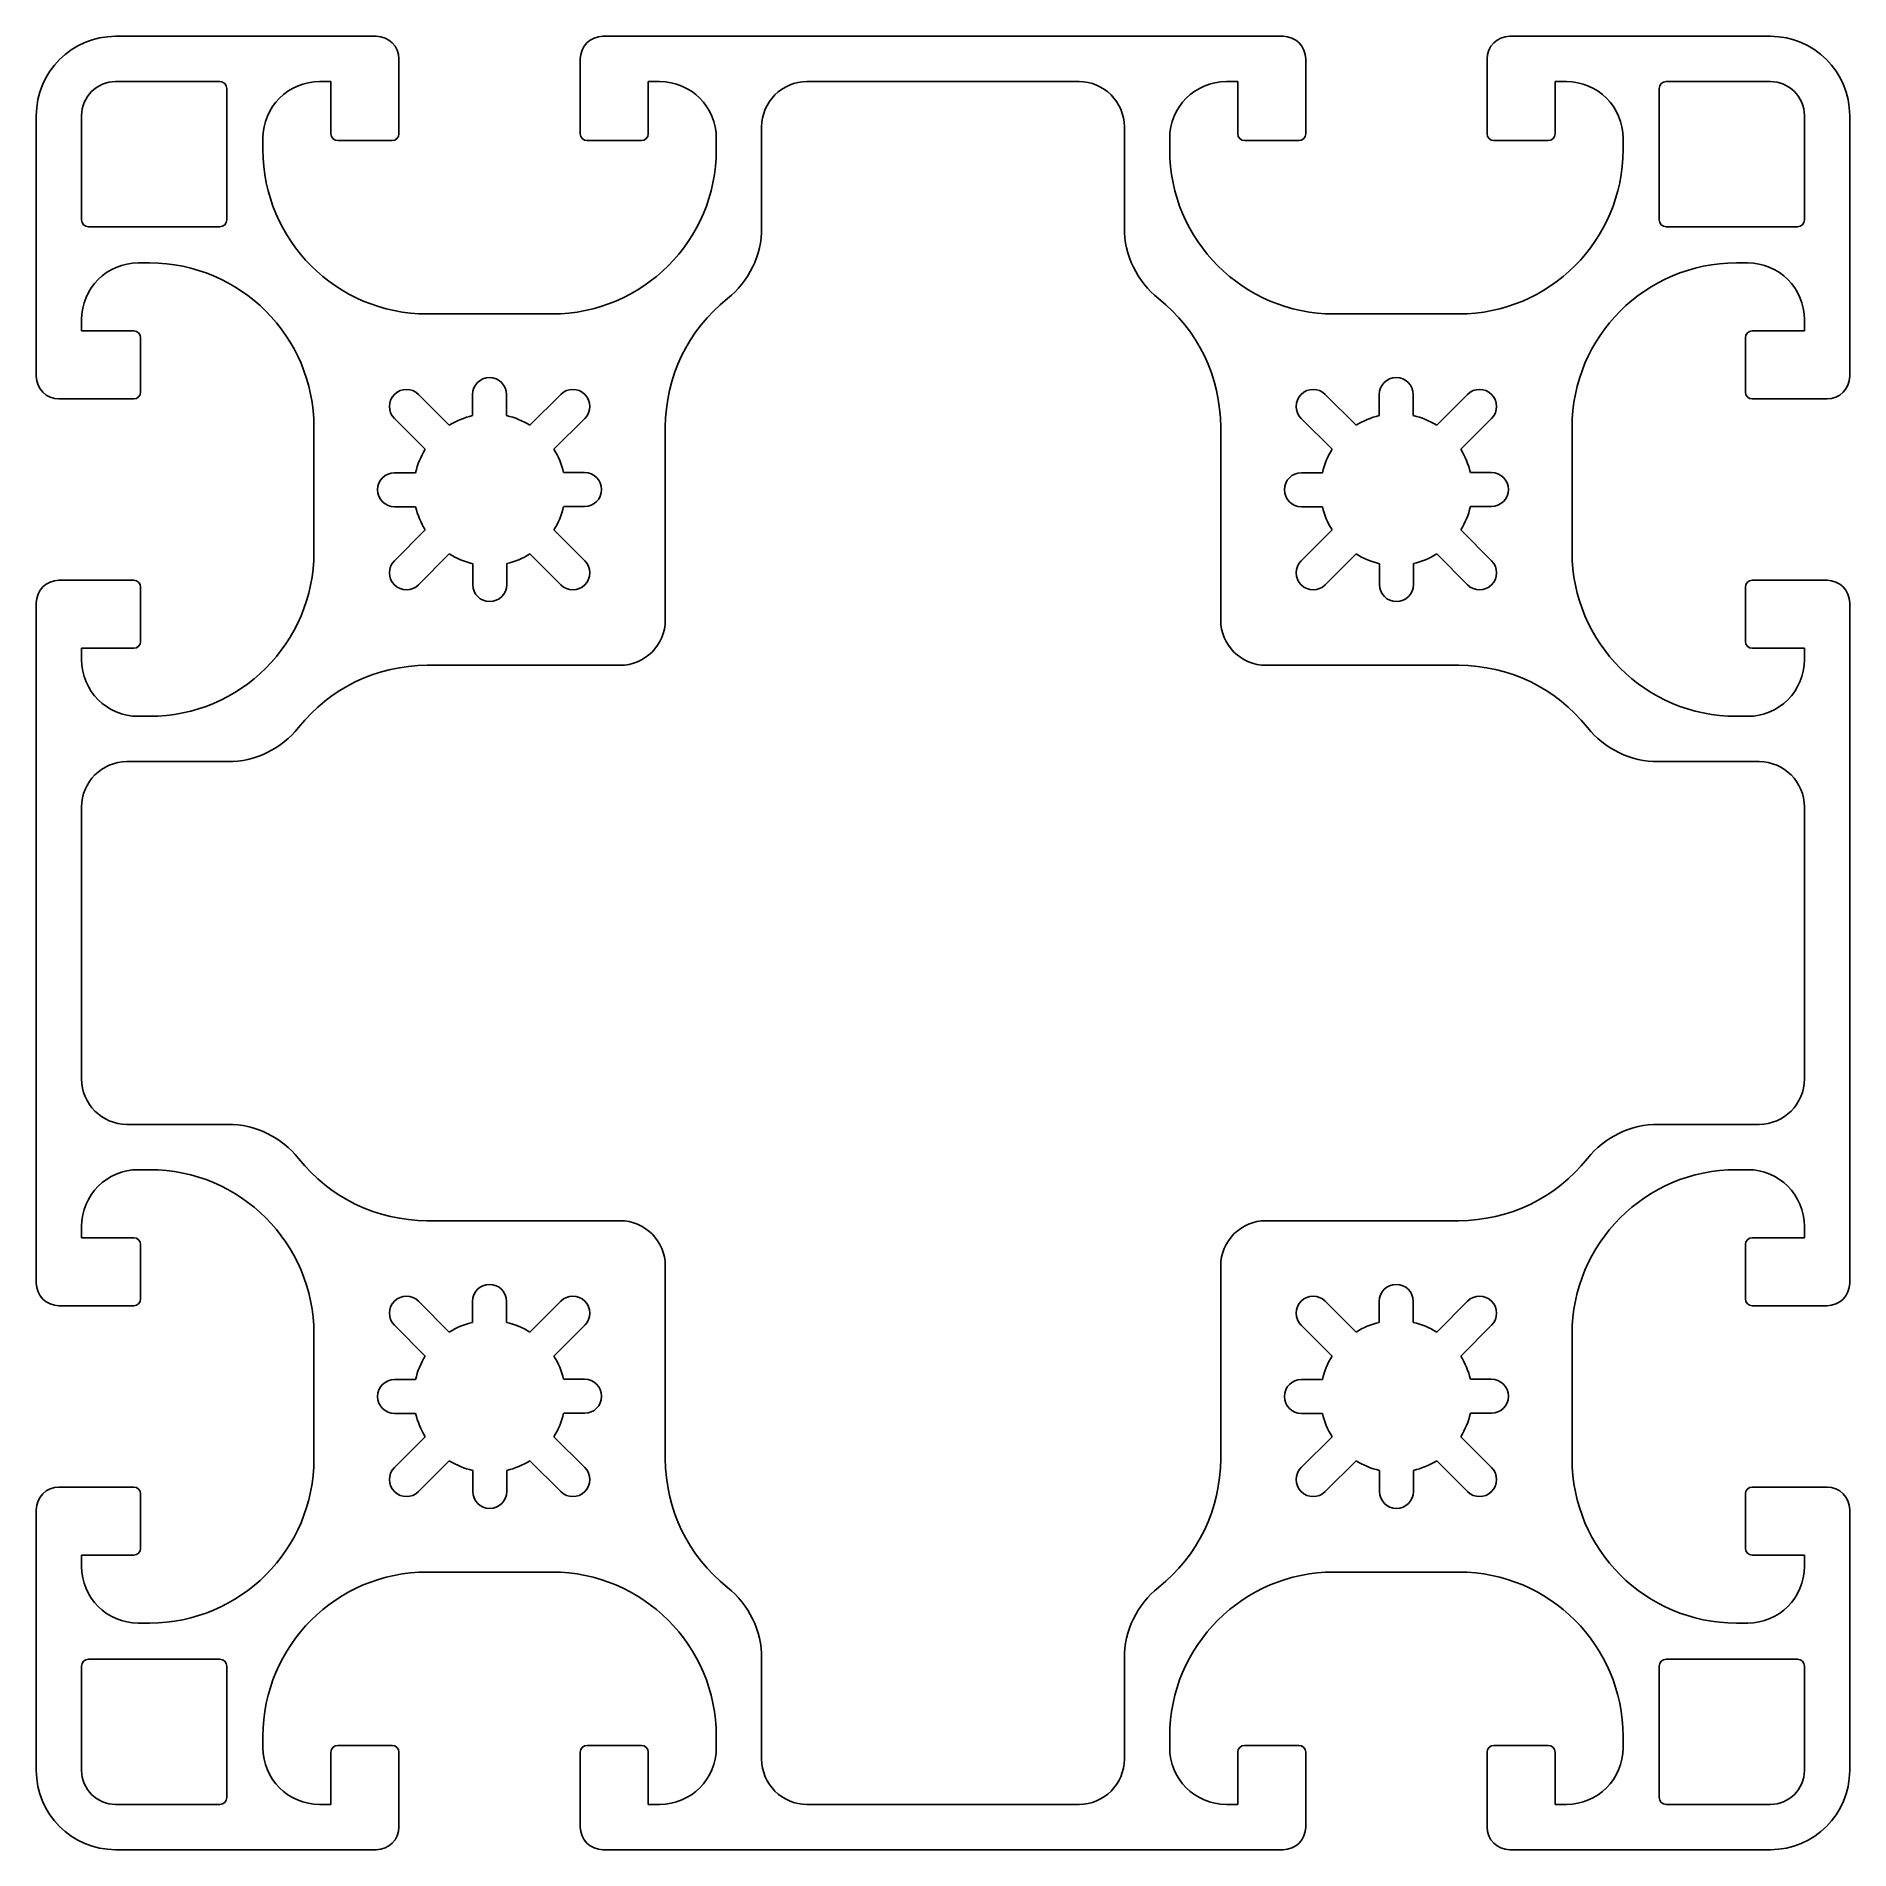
# Model space of a CAD drawing. Extents: x 2042.5 to 2122.5, y 1471.4 to 1551.4.
import ezdxf

# ---------------------------------------------------------------- set-up
doc = ezdxf.new("R2010")
doc.units = 0
doc.layers.get('0').update_dxf_attribs({"linetype": 'CONTINUOUS'})

msp = doc.modelspace()

# ---------------------------------------------------------------- linework, layer by layer
for p, q in [((2057.545, 1551.422), (2046.045, 1551.422)), ((2097.545, 1551.422), (2067.545, 1551.422)), ((2119.045, 1551.422), (2107.545, 1551.422)), ((2058.545, 1547.122), (2058.545, 1550.422)), ((2066.545, 1550.422), (2066.545, 1547.122)), ((2098.545, 1547.122), (2098.545, 1550.422)), ((2106.545, 1550.422), (2106.545, 1547.122)), ((2046.045, 1549.422), (2050.645, 1549.422)), ((2050.945, 1549.122), (2050.945, 1543.322)), ((2055.045, 1549.422), (2055.545, 1549.422)), ((2055.545, 1549.422), (2055.545, 1547.122)), ((2069.545, 1547.122), (2069.545, 1549.422)), ((2069.545, 1549.422), (2070.045, 1549.422)), ((2076.545, 1549.422), (2088.545, 1549.422)), ((2095.045, 1549.422), (2095.545, 1549.422)), ((2095.545, 1549.422), (2095.545, 1547.122)), ((2109.545, 1547.122), (2109.545, 1549.422)), ((2109.545, 1549.422), (2110.045, 1549.422)), ((2114.145, 1543.322), (2114.145, 1549.122)), ((2114.445, 1549.422), (2119.045, 1549.422)), ((2042.545, 1547.922), (2042.545, 1536.422)), ((2044.545, 1543.322), (2044.545, 1547.922)), ((2074.545, 1542.979), (2074.545, 1547.422)), ((2090.545, 1547.422), (2090.545, 1542.979)), ((2120.545, 1547.922), (2120.545, 1543.322)), ((2122.545, 1536.422), (2122.545, 1547.922)), ((2052.545, 1546.422), (2052.545, 1546.922)), ((2055.845, 1546.822), (2058.245, 1546.822)), ((2066.845, 1546.822), (2069.245, 1546.822)), ((2072.545, 1546.922), (2072.545, 1546.422)), ((2092.545, 1546.422), (2092.545, 1546.922)), ((2095.845, 1546.822), (2098.245, 1546.822)), ((2106.845, 1546.822), (2109.245, 1546.822)), ((2112.545, 1546.922), (2112.545, 1546.422)), ((2050.645, 1543.022), (2044.845, 1543.022)), ((2120.245, 1543.022), (2114.445, 1543.022)), ((2047.045, 1541.422), (2047.545, 1541.422)), ((2117.545, 1541.422), (2118.045, 1541.422)), ((2044.545, 1538.422), (2044.545, 1538.922)), ((2046.845, 1538.422), (2044.545, 1538.422)), ((2065.295, 1539.172), (2059.795, 1539.172)), ((2105.295, 1539.172), (2099.795, 1539.172)), ((2120.545, 1538.422), (2118.245, 1538.422)), ((2120.545, 1538.922), (2120.545, 1538.422)), ((2047.145, 1535.722), (2047.145, 1538.122)), ((2117.945, 1538.122), (2117.945, 1535.722)), ((2043.545, 1535.422), (2046.845, 1535.422)), ((2060.767, 1534.261), (2059.404, 1535.624)), ((2061.791, 1535.614), (2061.791, 1535.529)), ((2061.791, 1535.529), (2061.791, 1534.686)), ((2063.291, 1535.53), (2063.291, 1535.614)), ((2063.291, 1534.688), (2063.291, 1535.53)), ((2065.686, 1535.624), (2064.323, 1534.261)), ((2100.767, 1534.261), (2099.404, 1535.624)), ((2101.791, 1535.614), (2101.791, 1535.529)), ((2101.791, 1535.529), (2101.791, 1534.686)), ((2103.291, 1535.53), (2103.291, 1535.614)), ((2103.291, 1534.688), (2103.291, 1535.53)), ((2105.686, 1535.624), (2104.323, 1534.261)), ((2118.245, 1535.422), (2121.545, 1535.422)), ((2058.343, 1534.563), (2059.706, 1533.201)), ((2065.384, 1533.201), (2066.747, 1534.563)), ((2098.343, 1534.563), (2099.706, 1533.201)), ((2105.384, 1533.201), (2106.747, 1534.563)), ((2054.795, 1534.172), (2054.795, 1528.672)), ((2070.295, 1525.672), (2070.295, 1534.172)), ((2094.795, 1534.172), (2094.795, 1525.672)), ((2110.295, 1528.672), (2110.295, 1534.172)), ((2058.437, 1532.169), (2058.354, 1532.169)), ((2059.279, 1532.169), (2058.437, 1532.169)), ((2066.651, 1532.176), (2065.809, 1532.175)), ((2066.736, 1532.176), (2066.651, 1532.176)), ((2098.437, 1532.169), (2098.354, 1532.169)), ((2099.279, 1532.169), (2098.437, 1532.169)), ((2106.651, 1532.176), (2105.809, 1532.175)), ((2106.736, 1532.176), (2106.651, 1532.176)), ((2058.354, 1530.669), (2058.438, 1530.669)), ((2058.438, 1530.669), (2059.281, 1530.669)), ((2065.811, 1530.675), (2066.653, 1530.676)), ((2066.653, 1530.676), (2066.736, 1530.676)), ((2098.354, 1530.669), (2098.438, 1530.669)), ((2098.438, 1530.669), (2099.281, 1530.669)), ((2105.811, 1530.675), (2106.653, 1530.676)), ((2106.653, 1530.676), (2106.736, 1530.676)), ((2059.706, 1529.644), (2058.343, 1528.281)), ((2066.747, 1528.281), (2065.384, 1529.644)), ((2099.706, 1529.644), (2098.343, 1528.281)), ((2106.747, 1528.281), (2105.384, 1529.644)), ((2059.404, 1527.221), (2060.767, 1528.583)), ((2061.798, 1528.156), (2061.798, 1527.315)), ((2063.298, 1527.316), (2063.298, 1528.158)), ((2064.323, 1528.583), (2065.686, 1527.221)), ((2099.404, 1527.221), (2100.767, 1528.583)), ((2101.798, 1528.156), (2101.798, 1527.315)), ((2103.298, 1527.316), (2103.298, 1528.158)), ((2104.323, 1528.583), (2105.686, 1527.221)), ((2046.845, 1527.422), (2043.545, 1527.422)), ((2061.798, 1527.315), (2061.798, 1527.231)), ((2063.298, 1527.231), (2063.298, 1527.316)), ((2101.798, 1527.315), (2101.798, 1527.231)), ((2103.298, 1527.231), (2103.298, 1527.316)), ((2121.545, 1527.422), (2118.245, 1527.422)), ((2042.545, 1526.422), (2042.545, 1496.422)), ((2047.145, 1524.722), (2047.145, 1527.122)), ((2117.945, 1527.122), (2117.945, 1524.722)), ((2122.545, 1496.422), (2122.545, 1526.422)), ((2044.545, 1523.922), (2044.545, 1524.422)), ((2044.545, 1524.422), (2046.845, 1524.422)), ((2118.245, 1524.422), (2120.545, 1524.422)), ((2120.545, 1524.422), (2120.545, 1523.922)), ((2059.795, 1523.672), (2068.295, 1523.672)), ((2096.795, 1523.672), (2105.295, 1523.672)), ((2047.545, 1521.422), (2047.045, 1521.422)), ((2118.045, 1521.422), (2117.545, 1521.422)), ((2046.545, 1519.422), (2050.988, 1519.422)), ((2114.102, 1519.422), (2118.545, 1519.422)), ((2044.545, 1505.422), (2044.545, 1517.422)), ((2120.545, 1517.422), (2120.545, 1505.422)), ((2050.988, 1503.422), (2046.545, 1503.422)), ((2118.545, 1503.422), (2114.102, 1503.422)), ((2047.545, 1501.422), (2047.045, 1501.422)), ((2118.045, 1501.422), (2117.545, 1501.422)), ((2044.545, 1498.922), (2044.545, 1498.422)), ((2044.545, 1498.422), (2046.845, 1498.422)), ((2068.295, 1499.172), (2059.795, 1499.172)), ((2105.295, 1499.172), (2096.795, 1499.172)), ((2118.245, 1498.422), (2120.545, 1498.422)), ((2120.545, 1498.422), (2120.545, 1498.922)), ((2047.145, 1498.122), (2047.145, 1495.722)), ((2117.945, 1495.722), (2117.945, 1498.122)), ((2070.295, 1488.672), (2070.295, 1497.172)), ((2094.795, 1497.172), (2094.795, 1488.672)), ((2046.845, 1495.422), (2043.545, 1495.422)), ((2060.767, 1494.261), (2059.404, 1495.624)), ((2061.791, 1495.614), (2061.791, 1495.529)), ((2061.791, 1495.529), (2061.791, 1494.686)), ((2063.291, 1495.53), (2063.291, 1495.614)), ((2063.291, 1494.688), (2063.291, 1495.53)), ((2065.686, 1495.624), (2064.323, 1494.261)), ((2100.767, 1494.261), (2099.404, 1495.624)), ((2101.791, 1495.614), (2101.791, 1495.529)), ((2101.791, 1495.529), (2101.791, 1494.686)), ((2103.291, 1495.53), (2103.291, 1495.614)), ((2103.291, 1494.688), (2103.291, 1495.53)), ((2105.686, 1495.624), (2104.323, 1494.261)), ((2121.545, 1495.422), (2118.245, 1495.422)), ((2058.343, 1494.563), (2059.706, 1493.201)), ((2065.384, 1493.201), (2066.747, 1494.563)), ((2098.343, 1494.563), (2099.706, 1493.201)), ((2105.384, 1493.201), (2106.747, 1494.563)), ((2054.795, 1488.672), (2054.795, 1494.172)), ((2110.295, 1494.172), (2110.295, 1488.672)), ((2058.437, 1492.169), (2058.354, 1492.169)), ((2059.279, 1492.169), (2058.437, 1492.169)), ((2066.651, 1492.176), (2065.809, 1492.175)), ((2066.736, 1492.176), (2066.651, 1492.176)), ((2098.437, 1492.169), (2098.354, 1492.169)), ((2099.279, 1492.169), (2098.437, 1492.169)), ((2106.651, 1492.176), (2105.809, 1492.175)), ((2106.736, 1492.176), (2106.651, 1492.176)), ((2058.354, 1490.669), (2058.438, 1490.669)), ((2058.438, 1490.669), (2059.281, 1490.669)), ((2065.811, 1490.675), (2066.653, 1490.676)), ((2066.653, 1490.676), (2066.736, 1490.676)), ((2098.354, 1490.669), (2098.438, 1490.669)), ((2098.438, 1490.669), (2099.281, 1490.669)), ((2105.811, 1490.675), (2106.653, 1490.676)), ((2106.653, 1490.676), (2106.736, 1490.676)), ((2059.706, 1489.644), (2058.343, 1488.281)), ((2066.747, 1488.281), (2065.384, 1489.644)), ((2099.706, 1489.644), (2098.343, 1488.281)), ((2106.747, 1488.281), (2105.384, 1489.644)), ((2059.404, 1487.221), (2060.767, 1488.583)), ((2061.798, 1488.156), (2061.798, 1487.315)), ((2063.298, 1487.316), (2063.298, 1488.158)), ((2064.323, 1488.583), (2065.686, 1487.221)), ((2099.404, 1487.221), (2100.767, 1488.583)), ((2101.798, 1488.156), (2101.798, 1487.315)), ((2103.298, 1487.316), (2103.298, 1488.158)), ((2104.323, 1488.583), (2105.686, 1487.221)), ((2043.545, 1487.422), (2046.845, 1487.422)), ((2061.798, 1487.315), (2061.798, 1487.231)), ((2063.298, 1487.231), (2063.298, 1487.316)), ((2101.798, 1487.315), (2101.798, 1487.231)), ((2103.298, 1487.231), (2103.298, 1487.316)), ((2118.245, 1487.422), (2121.545, 1487.422)), ((2042.545, 1474.922), (2042.545, 1486.422)), ((2047.145, 1487.122), (2047.145, 1484.722)), ((2117.945, 1484.722), (2117.945, 1487.122)), ((2122.545, 1486.422), (2122.545, 1474.922)), ((2044.545, 1484.422), (2044.545, 1483.922)), ((2046.845, 1484.422), (2044.545, 1484.422)), ((2120.545, 1484.422), (2118.245, 1484.422)), ((2120.545, 1483.922), (2120.545, 1484.422)), ((2065.295, 1483.672), (2059.795, 1483.672)), ((2105.295, 1483.672), (2099.795, 1483.672)), ((2047.045, 1481.422), (2047.545, 1481.422)), ((2117.545, 1481.422), (2118.045, 1481.422)), ((2044.545, 1474.922), (2044.545, 1479.522)), ((2044.845, 1479.822), (2050.645, 1479.822)), ((2050.945, 1479.522), (2050.945, 1473.722)), ((2074.545, 1475.422), (2074.545, 1479.865)), ((2090.545, 1479.865), (2090.545, 1475.422)), ((2114.145, 1473.722), (2114.145, 1479.522)), ((2114.445, 1479.822), (2120.245, 1479.822)), ((2120.545, 1479.522), (2120.545, 1474.922)), ((2052.545, 1476.422), (2052.545, 1475.922)), ((2055.845, 1476.022), (2058.245, 1476.022)), ((2066.845, 1476.022), (2069.245, 1476.022)), ((2072.545, 1475.922), (2072.545, 1476.422)), ((2092.545, 1476.422), (2092.545, 1475.922)), ((2095.845, 1476.022), (2098.245, 1476.022)), ((2106.845, 1476.022), (2109.245, 1476.022)), ((2112.545, 1475.922), (2112.545, 1476.422)), ((2055.545, 1473.422), (2055.545, 1475.722)), ((2058.545, 1475.722), (2058.545, 1472.422)), ((2066.545, 1472.422), (2066.545, 1475.722)), ((2069.545, 1475.722), (2069.545, 1473.422)), ((2095.545, 1473.422), (2095.545, 1475.722)), ((2098.545, 1475.722), (2098.545, 1472.422)), ((2106.545, 1472.422), (2106.545, 1475.722)), ((2109.545, 1475.722), (2109.545, 1473.422)), ((2050.645, 1473.422), (2046.045, 1473.422)), ((2055.045, 1473.422), (2055.545, 1473.422)), ((2069.545, 1473.422), (2070.045, 1473.422)), ((2088.545, 1473.422), (2076.545, 1473.422)), ((2095.045, 1473.422), (2095.545, 1473.422)), ((2109.545, 1473.422), (2110.045, 1473.422)), ((2119.045, 1473.422), (2114.445, 1473.422)), ((2057.545, 1471.422), (2046.045, 1471.422)), ((2097.545, 1471.422), (2067.545, 1471.422)), ((2119.045, 1471.422), (2107.545, 1471.422))]:
    msp.add_line(p, q)
for centre, radius, start, end in [((2046.045, 1547.922), 3.5, 90, 180), ((2057.545, 1550.422), 1, 0, 90), ((2067.545, 1550.422), 1, 90, 180), ((2097.545, 1550.422), 1, 0, 90), ((2107.545, 1550.422), 1, 90, 180), ((2119.045, 1547.922), 3.5, 0, 90), ((2046.045, 1547.922), 1.5, 90, 180), ((2050.645, 1549.122), 0.3, 0, 90), ((2055.045, 1546.922), 2.5, 90, 180), ((2070.045, 1546.922), 2.5, 0, 90), ((2076.545, 1547.422), 2, 90, 180), ((2088.545, 1547.422), 2, 0, 90), ((2095.045, 1546.922), 2.5, 90, 180), ((2110.045, 1546.922), 2.5, 0, 90), ((2114.445, 1549.122), 0.3, 90, 180), ((2119.045, 1547.922), 1.5, 0, 90), ((2059.795, 1546.422), 7.25, 180, 270), ((2055.845, 1547.122), 0.3, 180, 270), ((2058.245, 1547.122), 0.3, 270, 0), ((2065.295, 1546.422), 7.25, 270, 0), ((2066.845, 1547.122), 0.3, 180, 270), ((2069.245, 1547.122), 0.3, 270, 0), ((2099.795, 1546.422), 7.25, 180, 270), ((2095.845, 1547.122), 0.3, 180, 270), ((2098.245, 1547.122), 0.3, 270, 0), ((2105.295, 1546.422), 7.25, 270, 0), ((2106.845, 1547.122), 0.3, 180, 270), ((2109.245, 1547.122), 0.3, 270, 0), ((2044.845, 1543.322), 0.3, 180, 270), ((2050.645, 1543.322), 0.3, 270, 0), ((2114.445, 1543.322), 0.3, 180, 270), ((2120.245, 1543.322), 0.3, 270, 0), ((2070.545, 1542.979), 4, 308.4786, 360), ((2094.545, 1542.979), 4, 180, 231.5214), ((2047.045, 1538.922), 2.5, 90, 180), ((2047.545, 1534.172), 7.25, 0, 90), ((2117.545, 1534.172), 7.25, 90, 180), ((2118.045, 1538.922), 2.5, 0, 90), ((2077.545, 1534.172), 7.25, 128.4786, 180), ((2087.545, 1534.172), 7.25, 0, 51.5214), ((2046.845, 1538.122), 0.3, 0, 90), ((2118.245, 1538.122), 0.3, 90, 180), ((2043.545, 1536.422), 1, 180, 270), ((2062.541, 1535.614), 0.75, 360, 180), ((2102.541, 1535.614), 0.75, 360, 180), ((2121.545, 1536.422), 1, 270, 0), ((2046.845, 1535.722), 0.3, 270, 0), ((2058.874, 1535.094), 0.75, 45, 225), ((2066.216, 1535.094), 0.75, 315, 135), ((2098.874, 1535.094), 0.75, 45, 225), ((2106.216, 1535.094), 0.75, 315, 135), ((2118.245, 1535.722), 0.3, 180, 270), ((2062.545, 1531.422), 3.35, 102.99863, 122.06294), ((2062.545, 1531.422), 3.35, 57.93706, 77.12449), ((2102.545, 1531.422), 3.35, 102.99863, 122.06294), ((2102.545, 1531.422), 3.35, 57.93706, 77.12449), ((2062.545, 1531.422), 3.35, 147.93706, 167.114), ((2062.545, 1531.422), 3.35, 12.98814, 32.06294), ((2102.545, 1531.422), 3.35, 147.93706, 167.114), ((2102.545, 1531.422), 3.35, 12.98814, 32.06294), ((2058.354, 1531.419), 0.75, 90, 270), ((2066.736, 1531.426), 0.75, 270, 90), ((2098.354, 1531.419), 0.75, 90, 270), ((2106.736, 1531.426), 0.75, 270, 90), ((2062.545, 1531.422), 3.35, 192.98814, 212.06294), ((2062.545, 1531.422), 3.35, 327.93706, 347.114), ((2102.545, 1531.422), 3.35, 192.98814, 212.06294), ((2102.545, 1531.422), 3.35, 327.93706, 347.114), ((2047.545, 1528.672), 7.25, 270, 0), ((2058.874, 1527.751), 0.75, 135, 315), ((2062.545, 1531.422), 3.35, 237.93706, 257.12449), ((2062.545, 1531.422), 3.35, 282.99863, 302.06294), ((2066.216, 1527.751), 0.75, 225, 45), ((2098.874, 1527.751), 0.75, 135, 315), ((2102.545, 1531.422), 3.35, 237.93706, 257.12449), ((2102.545, 1531.422), 3.35, 282.99863, 302.06294), ((2106.216, 1527.751), 0.75, 225, 45), ((2117.545, 1528.672), 7.25, 180, 270), ((2043.545, 1526.422), 1, 90, 180), ((2046.845, 1527.122), 0.3, 0, 90), ((2062.548, 1527.231), 0.75, 180, 0), ((2102.548, 1527.231), 0.75, 180, 0), ((2118.245, 1527.122), 0.3, 90, 180), ((2121.545, 1526.422), 1, 0, 90), ((2068.295, 1525.672), 2, 270, 0), ((2096.795, 1525.672), 2, 180, 270), ((2046.845, 1524.722), 0.3, 270, 0), ((2118.245, 1524.722), 0.3, 180, 270), ((2047.045, 1523.922), 2.5, 180, 270), ((2059.795, 1516.422), 7.25, 90, 141.5214), ((2105.295, 1516.422), 7.25, 38.4786, 90), ((2118.045, 1523.922), 2.5, 270, 0), ((2050.988, 1523.422), 4, 270, 321.5214), ((2114.102, 1523.422), 4, 218.4786, 270), ((2046.545, 1517.422), 2, 90, 180), ((2118.545, 1517.422), 2, 0, 90), ((2046.545, 1505.422), 2, 180, 270), ((2118.545, 1505.422), 2, 270, 0), ((2050.988, 1499.422), 4, 38.4786, 90), ((2114.102, 1499.422), 4, 90, 141.5214), ((2059.795, 1506.422), 7.25, 218.4786, 270), ((2105.295, 1506.422), 7.25, 270, 321.5214), ((2047.045, 1498.922), 2.5, 90, 180), ((2047.545, 1494.172), 7.25, 0, 90), ((2117.545, 1494.172), 7.25, 90, 180), ((2118.045, 1498.922), 2.5, 0, 90), ((2046.845, 1498.122), 0.3, 0, 90), ((2068.295, 1497.172), 2, 0, 90), ((2096.795, 1497.172), 2, 90, 180), ((2118.245, 1498.122), 0.3, 90, 180), ((2043.545, 1496.422), 1, 180, 270), ((2062.541, 1495.614), 0.75, 360, 180), ((2102.541, 1495.614), 0.75, 360, 180), ((2121.545, 1496.422), 1, 270, 0), ((2046.845, 1495.722), 0.3, 270, 0), ((2058.874, 1495.094), 0.75, 45, 225), ((2066.216, 1495.094), 0.75, 315, 135), ((2098.874, 1495.094), 0.75, 45, 225), ((2106.216, 1495.094), 0.75, 315, 135), ((2118.245, 1495.722), 0.3, 180, 270), ((2062.545, 1491.422), 3.35, 102.99863, 122.06294), ((2062.545, 1491.422), 3.35, 57.93706, 77.12449), ((2102.545, 1491.422), 3.35, 102.99863, 122.06294), ((2102.545, 1491.422), 3.35, 57.93706, 77.12449), ((2062.545, 1491.422), 3.35, 147.93706, 167.114), ((2062.545, 1491.422), 3.35, 12.98814, 32.06294), ((2102.545, 1491.422), 3.35, 147.93706, 167.114), ((2102.545, 1491.422), 3.35, 12.98814, 32.06294), ((2058.354, 1491.419), 0.75, 90, 270), ((2066.736, 1491.426), 0.75, 270, 90), ((2098.354, 1491.419), 0.75, 90, 270), ((2106.736, 1491.426), 0.75, 270, 90), ((2062.545, 1491.422), 3.35, 192.98814, 212.06294), ((2062.545, 1491.422), 3.35, 327.93706, 347.114), ((2102.545, 1491.422), 3.35, 192.98814, 212.06294), ((2102.545, 1491.422), 3.35, 327.93706, 347.114), ((2047.545, 1488.672), 7.25, 270, 0), ((2058.874, 1487.751), 0.75, 135, 315), ((2062.545, 1491.422), 3.35, 237.93706, 257.12449), ((2062.545, 1491.422), 3.35, 282.99863, 302.06294), ((2066.216, 1487.751), 0.75, 225, 45), ((2077.545, 1488.672), 7.25, 180, 231.5214), ((2087.545, 1488.672), 7.25, 308.4786, 360), ((2098.874, 1487.751), 0.75, 135, 315), ((2102.545, 1491.422), 3.35, 237.93706, 257.12449), ((2102.545, 1491.422), 3.35, 282.99863, 302.06294), ((2106.216, 1487.751), 0.75, 225, 45), ((2117.545, 1488.672), 7.25, 180, 270), ((2043.545, 1486.422), 1, 90, 180), ((2046.845, 1487.122), 0.3, 0, 90), ((2062.548, 1487.231), 0.75, 180, 0), ((2102.548, 1487.231), 0.75, 180, 0), ((2118.245, 1487.122), 0.3, 90, 180), ((2121.545, 1486.422), 1, 0, 90), ((2046.845, 1484.722), 0.3, 270, 0), ((2118.245, 1484.722), 0.3, 180, 270), ((2047.045, 1483.922), 2.5, 180, 270), ((2059.795, 1476.422), 7.25, 90, 180), ((2065.295, 1476.422), 7.25, 0, 90), ((2099.795, 1476.422), 7.25, 90, 180), ((2105.295, 1476.422), 7.25, 0, 90), ((2118.045, 1483.922), 2.5, 270, 0), ((2070.545, 1479.865), 4, 0, 51.5214), ((2094.545, 1479.865), 4, 128.4786, 180), ((2044.845, 1479.522), 0.3, 90, 180), ((2050.645, 1479.522), 0.3, 0, 90), ((2114.445, 1479.522), 0.3, 90, 180), ((2120.245, 1479.522), 0.3, 0, 90), ((2055.845, 1475.722), 0.3, 90, 180), ((2058.245, 1475.722), 0.3, 0, 90), ((2066.845, 1475.722), 0.3, 90, 180), ((2069.245, 1475.722), 0.3, 0, 90), ((2095.845, 1475.722), 0.3, 90, 180), ((2098.245, 1475.722), 0.3, 0, 90), ((2106.845, 1475.722), 0.3, 90, 180), ((2109.245, 1475.722), 0.3, 0, 90), ((2055.045, 1475.922), 2.5, 180, 270), ((2070.045, 1475.922), 2.5, 270, 0), ((2076.545, 1475.422), 2, 180, 270), ((2088.545, 1475.422), 2, 270, 0), ((2095.045, 1475.922), 2.5, 180, 270), ((2110.045, 1475.922), 2.5, 270, 0), ((2046.045, 1474.922), 3.5, 180, 270), ((2046.045, 1474.922), 1.5, 180, 270), ((2119.045, 1474.922), 1.5, 270, 0), ((2119.045, 1474.922), 3.5, 270, 0), ((2050.645, 1473.722), 0.3, 270, 0), ((2114.445, 1473.722), 0.3, 180, 270), ((2057.545, 1472.422), 1, 270, 0), ((2067.545, 1472.422), 1, 180, 270), ((2097.545, 1472.422), 1, 270, 0), ((2107.545, 1472.422), 1, 180, 270)]:
    msp.add_arc(centre, radius, start, end)

doc.saveas('drawing.dxf')
